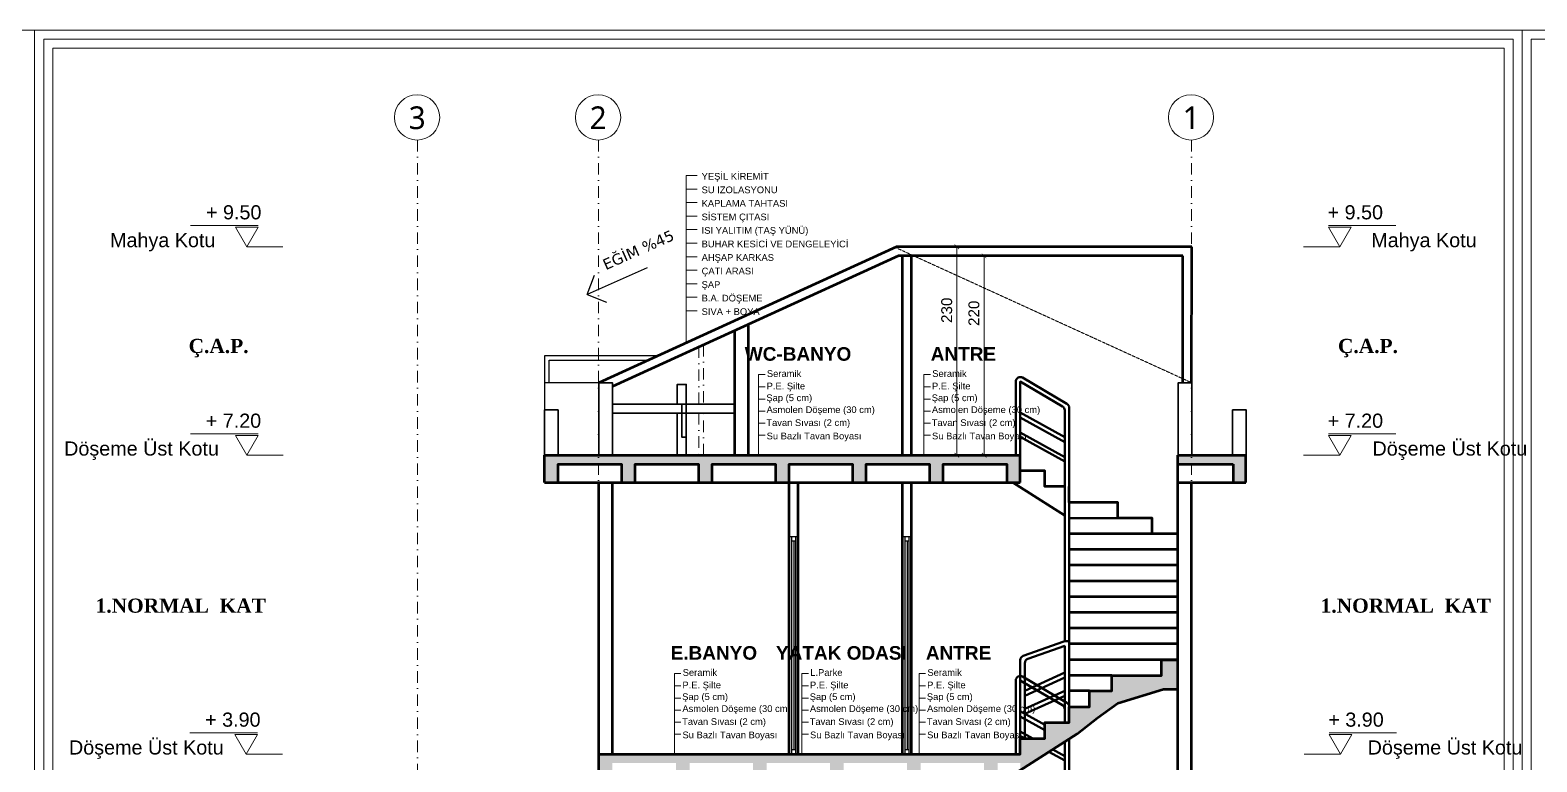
# Model space of a CAD drawing. Header units: millimetres. Extents: x 14753 to 45183, y 5640 to 19518.
# Drawn here: x 26674 to 28337, y 18705 to 19513 of the extents above; entities that cross this region are included whole.
import ezdxf

# ---------------------------------------------------------------- set-up
doc = ezdxf.new("R2010")
doc.units = ezdxf.units.MM
for name, pattern in [('DASHDOT', [25.399999999999995, 12.7, -6.349999999999999, 0, -6.349999999999999]), ('DUZ', [0]), ('HIDDEN', [0.375, 0.25, -0.125])]:
    doc.linetypes.add(name, pattern=pattern)
doc.layers.add('a_p1_enince', color=1, linetype='Continuous')
for name, color, linetype, lineweight in [('AKS', 251, 'DASHDOT', 0), ('CERCEVE', 66, 'Continuous', 0), ('Duvar', 1, 'Continuous', 50), ('DUVAR_0.30_gkhn', 7, 'DUZ', 30), ('Görüneyen', 250, 'HIDDEN', 0), ('k aks', 44, 'DASHDOT', 18), ('K GÖRÜNÜŞ ARKA', 133, 'Continuous', 25), ('k ic olcu', 254, 'Continuous', 18), ('k pencere', 4, 'Continuous', 25), ('k tarama', 252, 'Continuous', 9), ('k yazi', 253, 'Continuous', 15), ('Kolon', 30, 'Continuous', 50), ('korkuluk', 6, 'Continuous', 40), ('YAZI', 1, 'Continuous', 0)]:
    doc.layers.add(name, color=color, linetype=linetype, lineweight=lineweight)
doc.styles.add('MtXpl_Segoe_UI', font='segoeui.ttf')
doc.styles.get("Standard").update_dxf_attribs({"font": 'arial.ttf'})
doc.dimstyles.new('icölcü', dxfattribs={"dimtxt": 12, "dimasz": 5, "dimexe": 1.25, "dimexo": 0.625, "dimgap": 5, "dimtad": 1, "dimdec": 0, "dimtxsty": 'Standard', "dimblk": 'ARCHTICK', "dimcen": -10, "dimse1": 1, "dimse2": 1, "dimadec": 0, "dimazin": 0, "dimtfac": 1, "dimtdec": 0, "dimtix": 1, "dimtmove": 0, "dimatfit": 3, "dimldrblk": 'ARCHTICK', "dimfxl": 1, "dimarcsym": 0})

# ---------------------------------------------------------------- blocks, each defined once
blk = doc.blocks.new('_ArchTick')
at = {"color": 0, "linetype": 'ByBlock', "const_width": 0.15}
blk.add_lwpolyline([(-0.5, -0.5), (0.5, 0.5)], dxfattribs=at)
blk = doc.blocks.new('*D876')
at = {"layer": 'Defpoints', "color": 0, "transparency": 16777216}
for p in [(389929.9969141519, 4552732.899346543), (389981.0000000012, 4552732.899346543), (389990.0000000002, 4552502.899346546)]:
    blk.add_point(p, dxfattribs=at)
at = {"layer": 'k ic olcu', "color": 0, "lineweight": -2, "transparency": 16777216}
blk.add_line((389981.0000000012, 4552502.899346546), (389981.0000000012, 4552732.899346543), dxfattribs=at)
at = {"layer": 'k ic olcu', "color": 0, "lineweight": -2, "transparency": 16777216, "xscale": 5, "yscale": 5, "zscale": 5}
for p, rotation in [((389981.0000000012, 4552732.899346543), 90), ((389981.0000000012, 4552502.899346546), 270)]:
    blk.add_blockref('_ArchTick', p, dxfattribs=dict(at, rotation=rotation))
at = {"layer": 'k ic olcu', "color": 0, "transparency": 16777216, "insert": (389969.8690313803, 4552662.832208206), "char_height": 12, "attachment_point": 5, "rotation": 90}
blk.add_mtext('230', dxfattribs=at)
blk = doc.blocks.new('GXFFCGXFGFC')
at = {"layer": 'k yazi'}
for p, q in [((25995.32770850364, 12934.18351832815), (25995.32770850364, 12749.4607881414)), ((26007.39960922377, 12934.18351832815), (25995.32770850347, 12934.18351832815)), ((26007.39960922377, 12919.24495832818), (25995.32770850347, 12919.24495832818)), ((26007.39960922377, 12904.3063983282), (25995.32770850347, 12904.3063983282)), ((26007.39960922377, 12889.36783832822), (25995.32770850347, 12889.36783832822)), ((26007.39960922359, 12874.42927832824), (25995.32770850329, 12874.42927832824)), ((26007.39960922342, 12859.49071832826), (25995.32770850311, 12859.49071832826)), ((26007.39960922324, 12844.55215832828), (25995.32770850294, 12844.55215832828)), ((26007.39960922307, 12829.6135983283), (25995.32770850277, 12829.6135983283)), ((26007.39960922289, 12814.67503832832), (25995.32770850259, 12814.67503832832)), ((26007.39960922289, 12799.73647832834), (25995.32770850259, 12799.73647832834)), ((26007.39960922184, 12784.79791832836), (25995.32770850154, 12784.79791832836))]:
    blk.add_line(p, q, dxfattribs=at)
for s, p in [('YEŞİL KİREMİT', (26012.3791292237, 12929.59546704206)), ('SU IZOLASYONU', (26012.3791292237, 12914.65690704208)), ('KAPLAMA TAHTASI', (26012.3791292237, 12899.7183470421)), ('SİSTEM ÇITASI', (26012.3791292237, 12884.77978704212)), ('ISI YALITIM (TAŞ YÜNÜ)', (26012.37912922353, 12869.84122704214)), ('BUHAR KESİCİ VE DENGELEYİCİ', (26012.37912922335, 12854.90266704216)), ('AHŞAP KARKAS', (26012.37912922317, 12839.96410704218)), ('ÇATI ARASI', (26012.379129223, 12825.0255470422)), ('ŞAP', (26012.37912922283, 12810.08698704221)), ('B.A. DÖŞEME', (26012.37912922283, 12795.14842704223)), ('SIVA + BOYA', (26012.37912922178, 12780.20986704226))]:
    blk.add_text(s, height=7.400000000000001, dxfattribs=at).set_placement(p)
blk = doc.blocks.new('kot1')
for p, q in [((578788.5013949978, 90039.10951766901), (578862.9744544147, 90039.10951766901)), ((578801.0013949977, 90015.45888257441), (578761.0013949977, 90015.45888257441))]:
    blk.add_line(p, q)
blk.add_lwpolyline([(578813.5013949977, 90037.10951766899), (578788.5013949978, 90037.10951766899), (578801.0013949977, 90015.45888257441)], close=True)
blk = doc.blocks.new('H')
at = {"layer": 'YAZI', "xscale": -1}
for p in [(971405.5529650163, 4462718.115230913), (971405.5936718237, 4462488.214455722), (971404.9013307091, 4462158.214455722), (971416.9723933764, 4461828.214455722), (971417.6288612137, 4461768.214455722), (971390.4634046109, 4461548.214455722), (971390.4634046109, 4461488.214455721)]:
    blk.add_blockref('kot1', p, dxfattribs=at)
at = {"layer": 'YAZI'}
for s, p in [('+ 9.50', (392559.5753946145, 4552764.001229116, 574.2036407451214)), ('Mahya Kotu', (392453.7105682855, 4552733.280181703, 574.2036407451214)), ('+ 7.20', (392559.2988026104, 4552533.939629973, 574.2036407451214)), ('Döşeme Üst Kotu', (392403.0675032989, 4552503.21858256, 574.2036407451214)), ('+ 3.90', (392558.6064614959, 4552203.939629974, 574.2036407451214)), ('Döşeme Üst Kotu', (392408.4048996606, 4552173.218582561, 574.2036407451214)), ('+ 0.60(127.60)', (392487.056481799, 4551873.939629973, 574.2036407451214)), ('S.B.K.', (392535.7077915469, 4551843.21858256, 574.2036407451214)), ('± 0.00(127.00)', (392487.1199347867, 4551813.939629973, 574.2036407451214)), ('Sıfır kotu', (392506.1008703602, 4551783.579067435, 574.2036407451214)), ('-2.20', (392533.7923184394, 4551591.939629973, 574.2036407451214)), ('Temel Üst Kotu', (392427.1774811514, 4551563.218582561, 574.2036407451214)), ('-2.80', (392561.8531865686, 4551530.968669959, 459.3629125960972)), ('Temel Alt Kotu', (392434.9352732593, 4551503.309533709, 459.3629125960972))]:
    blk.add_text(s, height=15.6, dxfattribs=at).set_placement(p)
at = {"layer": 'YAZI', "char_height": 15.6, "width": 230.8503102549198, "attachment_point": 2}
for s, insert in [('{\\fTimes New Roman|b1|i0|c162|p18;Ç.A.P.}', (392573.4900799412, 4552632.060638282, -0.0010915079240021)), ('{\\fTimes New Roman|b1|i0|c162|p18;1.NORMAL  KAT}', (392531.7458379092, 4552345.379328833, -0.0010915079240021)), ('{\\fTimes New Roman|b1|i0|c162|p18;ZEMİN  KAT}', (392526.5487435446, 4552084.312660582, -0.0010915079240021)), ('{\\fTimes New Roman|b1|i0|c162|p18;1.BODRUM  KAT}', (392526.5487435446, 4551694.152609177, -0.0010915079240021))]:
    blk.add_mtext(s, dxfattribs=dict(at, insert=insert))
blk = doc.blocks.new('KOT11')
at = {"layer": 'YAZI'}
for p in [(-188397.431653523, 4462717.341239161), (-188397.4723603304, 4462487.440463969), (-188396.7800192159, 4462157.440463969), (-188408.8510818832, 4461827.440463969), (-188409.5075497203, 4461767.440463969), (-188382.3420931175, 4461547.440463969), (-188382.3420931175, 4461487.44046397)]:
    blk.add_blockref('kot1', p, dxfattribs=at)
for s, p in [('+ 9.50', (390390.0599759992, 4552763.227237363, 574.2036407451214)), ('Mahya Kotu', (390438.2711613765, 4552732.506189951, 574.2036407451214)), ('+ 7.20', (390390.1678585583, 4552533.16563822, 574.2036407451214)), ('Döşeme Üst Kotu', (390439.6285738757, 4552502.444590808, 574.2036407451214)), ('+ 3.90', (390390.8601996729, 4552203.165638221, 574.2036407451214)), ('Döşeme Üst Kotu', (390434.291177514, 4552172.444590809, 574.2036407451214)), ('+ 0.60(127.60)', (390383.8478145537, 4551873.16563822, 574.2036407451214)), ('S.B.K.', (390410.5196482809, 4551842.444590808, 574.2036407451214)), ('± 0.00(127.00)', (390384.4591993454, 4551813.16563822, 574.2036407451214)), ('Sıfır kotu', (390412.9531015512, 4551782.805075682, 574.2036407451214)), ('-2.20', (390426.2355539767, 4551591.16563822, 574.2036407451214)), ('Temel Üst Kotu', (390431.8609175805, 4551562.444590809, 574.2036407451214)), ('-2.80', (390398.1746858475, 4551530.194678207, 459.3629125960972)), ('Temel Alt Kotu', (390426.6675090342, 4551502.535541956, 459.3629125960972))]:
    blk.add_text(s, height=15.6, dxfattribs=at).set_placement(p)
at = {"layer": 'YAZI', "char_height": 15.6, "width": 230.8503102549198, "attachment_point": 2}
for s, insert in [('{\\fTimes New Roman|b1|i0|c162|p18;Ç.A.P.}', (390434.6312315521, 4552631.28664653, -0.0010915079240021)), ('{\\fTimes New Roman|b1|i0|c162|p18;1.NORMAL  KAT}', (390476.3754735841, 4552344.605337081, -0.0010915079240021)), ('{\\fTimes New Roman|b1|i0|c162|p18;ZEMİN  KAT}', (390481.5725679486, 4552083.53866883, -0.0010915079240021)), ('{\\fTimes New Roman|b1|i0|c162|p18;1.BODRUM  KAT}', (390481.5725679486, 4551693.378617424, -0.0010915079240021))]:
    blk.add_mtext(s, dxfattribs=dict(at, insert=insert))
blk = doc.blocks.new('*D863')
at = {"layer": 'Defpoints', "color": 0, "transparency": 16777216}
for p in [(390011.0000000012, 4552722.899346544), (390230.3000000004, 4552722.899346544), (390020.0000000002, 4552502.899346546)]:
    blk.add_point(p, dxfattribs=at)
at = {"layer": 'k ic olcu', "color": 0, "lineweight": -2, "transparency": 16777216}
blk.add_line((390011.0000000012, 4552502.899346546), (390011.0000000012, 4552722.899346544), dxfattribs=at)
at = {"layer": 'k ic olcu', "color": 0, "lineweight": -2, "transparency": 16777216, "xscale": 5, "yscale": 5, "zscale": 5}
for p, rotation in [((390011.0000000012, 4552722.899346544), 90), ((390011.0000000012, 4552502.899346546), 270)]:
    blk.add_blockref('_ArchTick', p, dxfattribs=dict(at, rotation=rotation))
at = {"layer": 'k ic olcu', "color": 0, "transparency": 16777216, "insert": (389999.8731241498, 4552659.509719086), "char_height": 12, "attachment_point": 5, "rotation": 90}
blk.add_mtext('220', dxfattribs=at)
blk = doc.blocks.new('a blok a-a kesit')
at = {"layer": 'k tarama'}
h = blk.add_hatch(dxfattribs=at)
h.set_pattern_fill('JIS_STN_2.5', color=256, scale=1.5)
h.set_pattern_definition([(45, (0, 0), (-2.651650429449553, 2.651650429449553), []), (45, (2.647500000020954, 0), (-2.651650429449553, 2.651650429449553), [1.799999999999999, -0.75])])
h.paths.add_polyline_path([(389881, 4552492.899346544), (389951, 4552492.899346544), (389951, 4552472.899346544), (389966, 4552472.899346544), (389966, 4552492.899346544), (390036, 4552492.899346544), (390036, 4552472.899346544), (390051, 4552472.899346544), (390051, 4552502.899346544), (389526, 4552502.899346544), (389526, 4552472.899346544), (389541, 4552472.899346544), (389541, 4552492.899346544), (389611, 4552492.899346544), (389611, 4552472.899346544), (389626, 4552472.899346544), (389626, 4552492.899346544), (389696, 4552492.899346544), (389696, 4552472.899346544), (389711, 4552472.899346544), (389711, 4552492.899346544), (389781, 4552492.899346544), (389781, 4552472.899346544), (389796, 4552472.899346544), (389796, 4552492.899346544), (389866, 4552492.899346544), (389866, 4552472.899346544), (389881, 4552472.899346544)])
h.paths.add_polyline_path([(390300, 4552502.899346544), (390225.0000000001, 4552502.899346544), (390225.0000000001, 4552492.899346544), (390286, 4552492.899346544), (390286, 4552472.899346544), (390300.0000000001, 4552472.899346544)])
h.paths.add_polyline_path([(390136.3488103103, 4551883.010100702), (390158.7875841565, 4551899.291702041), (390209.1454388801, 4551914.741451807), (390225, 4551914.741451807), (390225, 4551947.10987286), (390206.896182975, 4551947.10987286), (390206.896182975, 4551929.741451807), (390152, 4551929.741451807), (390152, 4551912.899346544), (390127.3380552252, 4551912.899346544), (390127.3380552252, 4551895.004609702), (390105, 4551895.004609702), (390105, 4551877.63618865), (390078, 4551877.63618865), (390078, 4551860.267767597), (390051, 4551860.267767597), (390051, 4551842.899346545), (389386, 4551842.899346545), (389386, 4551562.899346544), (389411, 4551562.899346544), (389411, 4551812.899346544), (389411, 4551832.899346544), (389481, 4551832.899346544), (389481, 4551812.899346544), (389496, 4551812.899346544), (389496, 4551832.899346544), (389566, 4551832.899346544), (389566, 4551812.899346544), (389581, 4551812.899346544), (389581, 4551832.899346544), (389651, 4551832.899346544), (389651, 4551812.899346544), (389666, 4551812.899346544), (389666, 4551832.899346544), (389736, 4551832.899346544), (389736, 4551812.899346544), (389751, 4551812.899346544), (389751, 4551832.899346544), (389821, 4551832.899346544), (389821, 4551812.899346544), (389836, 4551812.899346544), (389836, 4551832.899346544), (389906, 4551832.899346544), (389906, 4551812.899346544), (389921, 4551812.899346544), (389921, 4551832.899346544), (389991, 4551832.899346544), (389991, 4551812.899346544), (390006, 4551812.899346544), (390006, 4551832.899346544), (390051, 4551832.899346544), (390051, 4551825.063832228), (390113.6784441527, 4551865.383299226)])
h.paths.add_polyline_path([(390290, 4551562.899346544), (389336, 4551562.899346544), (389336, 4551502.899346544), (390290, 4551502.899346544)])
h.paths.add_polyline_path([(390240, 4551842.899346545), (390215, 4551842.899346545), (390215, 4551562.899346544), (390240, 4551562.899346544)])
h.paths.add_polyline_path([(390215, 4551651.320399176), (390206.896182975, 4551651.320399176), (390206.896182975, 4551636.583557071), (390152, 4551636.583557071), (390152, 4551621.846714964), (390127.3380552252, 4551621.846714964), (390127.3380552252, 4551607.109872859), (390105, 4551607.109872859), (390105, 4551592.373030755), (390078, 4551592.373030755), (390078, 4551577.63618865), (390051, 4551577.63618865), (390051, 4551562.899346544), (390082.3092346758, 4551562.899346544), (390085.186378151, 4551564.469717252), (390112.7367770968, 4551579.506972037), (390135.3192401582, 4551594.405054664), (390157.9036564644, 4551607.900461461), (390208.8745303365, 4551621.583557071), (390215, 4551621.583557071)], flags=17)
h.paths.add_polyline_path([(389671, 4552162.899346544), (389671, 4552142.899346544), (389686, 4552142.899346544), (389686, 4552162.899346544), (389756, 4552162.899346544), (389756, 4552142.899346544), (389771, 4552142.899346544), (389771, 4552162.899346544), (389841, 4552162.899346544), (389841, 4552142.899346544), (389856, 4552142.899346544), (389856, 4552162.899346543), (389926, 4552162.899346544), (389926, 4552142.899346544), (389941, 4552142.899346544), (389941, 4552162.899346544), (390011, 4552162.899346544), (390011, 4552142.899346544), (390026, 4552142.899346544), (390026, 4552162.899346544), (390051, 4552162.899346544), (390051, 4552155.063832228), (390113.6784441527, 4552195.383299226), (390136.3488103103, 4552213.010100703), (390158.7875841565, 4552229.291702041), (390209.1454388801, 4552244.741451807), (390225, 4552244.741451807), (390225, 4552277.10987286), (390206.896182975, 4552277.10987286), (390206.896182975, 4552259.741451807), (390152, 4552259.741451807), (390152, 4552242.899346544), (390127.3380552252, 4552242.899346544), (390127.3380552252, 4552225.004609702), (390105, 4552225.004609702), (390105, 4552207.636188649), (390078, 4552207.636188649), (390078, 4552190.267767597), (390051, 4552190.267767597), (390051, 4552172.899346544), (389586.0000000001, 4552172.899346544), (389586, 4552142.899346544), (389601, 4552142.899346544), (389601, 4552162.899346543)])
at = {"layer": 'AKS'}
blk.add_lwpolyline([(389701.3378571985, 4552624.571480081), (389701.3935177277, 4552559.305606081), (389696.3962643098, 4552559.305606081), (389696.3403195439, 4552622.288189563)], dxfattribs=at)
blk.add_lwpolyline([(389696.3962643098, 4552502.899346544), (389701.3935177277, 4552502.899346544), (389701.3935177277, 4552549.30513878), (389696.3962643098, 4552549.30513878)], close=True, dxfattribs=at)
at = {"layer": 'Duvar'}
for p, q in [((389914.3115494965, 4552732.899346541), (389586, 4552582.899346545)), ((389916.487775979, 4552722.899346543), (389601.0000000002, 4552578.758312004)), ((390240.3750000008, 4552732.899346542), (389914.3115494965, 4552732.899346541)), ((390230.3000000003, 4552722.899346543), (389916.487775979, 4552722.899346543)), ((389921, 4552502.899346544), (389921, 4552722.899346543)), ((389931, 4552502.899346544), (389931, 4552722.899346543)), ((390230.3000000003, 4552582.899346543), (390230.3000000003, 4552722.899346543)), ((390239.9999999981, 4552582.899346543), (390240.3750000008, 4552732.899346542)), ((389736, 4552502.899346544), (389736, 4552640.437531119)), ((389751, 4552502.899346544), (389751, 4552647.290777688)), ((389586, 4552172.899346544), (389586, 4552472.899346544)), ((389601, 4552172.899346544), (389601, 4552472.899346544)), ((389796, 4552172.899346544), (389796, 4552472.899346544)), ((389806, 4552172.899346544), (389806, 4552472.899346544)), ((389921, 4552172.899346544), (389921, 4552472.899346544)), ((389931, 4552172.899346544), (389931, 4552472.899346544)), ((390225, 4552172.899346544), (390225.0000000001, 4552472.899346544)), ((390240, 4552172.899346544), (390240.0000000001, 4552472.899346544)), ((390158.724701047, 4552433.425662334), (390105, 4552432.95856907)), ((390225, 4552416.057241281), (390105, 4552416.057241281)), ((390225, 4552398.688820229), (390105, 4552398.688820229)), ((390225, 4552381.320399176), (390105, 4552381.320399176)), ((390225, 4552363.951978123), (390105, 4552363.951978123)), ((390225, 4552346.583557072), (390105, 4552346.583557072)), ((390225, 4552329.215136018), (390105, 4552329.215136018)), ((390225, 4552311.846714965), (390105, 4552311.846714965)), ((390225, 4552294.478293912), (390105, 4552294.478293912)), ((390225, 4552277.10987286), (390105, 4552277.10987286)), ((390152, 4552259.741451807), (390105, 4552259.741451807)), ((390127.3380552252, 4552242.899346544), (390105, 4552242.899346544)), ((390225, 4551842.899346545), (390225, 4552172.899346544)), ((390240, 4551842.899346545), (390240, 4552172.899346544))]:
    blk.add_line(p, q, dxfattribs=at)
for points in [[(390100, 4552468.162504439), (390078, 4552468.162504439), (390078, 4552485.530925492), (390051, 4552485.530925492)], [(390042.9102459252, 4552472.899346544), (390069.8849078567, 4552455.547224834), (390100.0000000001, 4552436.174943339)], [(390196.4527774565, 4552416.057241281), (390196.4527774565, 4552433.425662334), (390158.724701047, 4552433.425662334), (390158.724701047, 4552450.794083386), (390105, 4552450.794083386), (390105, 4552468.162504439)]]:
    blk.add_lwpolyline(points, dxfattribs=at)
at = {"layer": 'DUVAR_0.30_gkhn'}
for points in [[(389586, 4552502.899346544), (389586, 4552582.899346544), (389601, 4552582.899346544), (389601, 4552502.899346544)], [(389672.4098027251, 4552549.334757876), (389672.4098027251, 4552502.92896564), (389682.4090779326, 4552502.92896564), (389682.4090779326, 4552581.064906426), (389672.4098027251, 4552581.064906426), (389672.4098027251, 4552559.335225176)], [(390240.3000000003, 4552502.899346542), (390240.3000000003, 4552582.899346543), (390225.3000000003, 4552582.899346543), (390225.3000000003, 4552502.899346542)], [(389526, 4552502.899346544), (389526, 4552552.899346544), (389541, 4552552.899346544), (389541, 4552502.899346544)], [(389672.4098027251, 4552559.335225176), (389601.0002527372, 4552559.335225176), (389600.9997472628, 4552549.303879196), (389736, 4552549.299432363)], [(389736, 4552559.276461145), (389672.4098027251, 4552559.275715636), (389672.4098027251, 4552559.275715636)], [(390300.3000000003, 4552502.899346542), (390300.3000000003, 4552552.899346543), (390285.3000000003, 4552552.899346543), (390285.3000000003, 4552502.899346542)]]:
    blk.add_lwpolyline(points, dxfattribs=at)
blk.add_lwpolyline([(389682.4090779326, 4552559.335225176), (389677.4118245146, 4552559.335225176), (389677.4118245146, 4552522.928708147), (389682.4090779326, 4552522.928708147)], close=True, dxfattribs=at)
at = {"layer": 'Görüneyen'}
blk.add_line((390239.9999999981, 4552582.899346543), (389912.999999998, 4552732.300121735), dxfattribs=at)
at = {"layer": 'k aks'}
for p, q in [((389386.0000000001, 4552850.826328104), (389386.0000000001, 4551298.826328103)), ((389585.7022592267, 4552850.826328104), (389585.7022592267, 4551298.826328103)), ((390240.0000000001, 4552850.826328104), (390240.0000000001, 4551298.826328103))]:
    blk.add_line(p, q, dxfattribs=at)
at = {"layer": 'k aks', "linetype": 'Continuous'}
for centre in [(389385.3744673792, 4552875.818501057), (389585.0767266058, 4552875.818501057), (390239.3744673792, 4552875.818501057)]:
    blk.add_circle(centre, 25, dxfattribs=at)
at = {"layer": 'K GÖRÜNÜŞ ARKA'}
blk.add_line((389586, 4552582.899346544), (389526.3000000004, 4552582.899346544), dxfattribs=at)
for points in [[(389526.3000000004, 4552552.899346544), (389526.3000000004, 4552612.899346544), (389651.6623098994, 4552612.899346544)], [(389531.3000000005, 4552582.899346544), (389531.3000000005, 4552607.899346544), (389640.7185915825, 4552607.899346544)]]:
    blk.add_lwpolyline(points, dxfattribs=at)
at = {"layer": 'k pencere'}
for p, q in [((389639.3921333057, 4552709.666752918), (389573.2576602954, 4552680.273653802)), ((389573.2576602954, 4552680.273653802), (389581.1864917635, 4552701.445876397)), ((389573.2576602954, 4552680.273653802), (389594.2862589781, 4552671.971400164)), ((389798.5, 4552412.899346544), (389798.5, 4552172.899346544)), ((389803.5, 4552407.899346544), (389798.5, 4552407.899346544)), ((389801, 4552407.899346544), (389801, 4552177.899346545)), ((389803.5, 4552172.899346544), (389803.5, 4552412.899346544)), ((389923.5, 4552412.899346544), (389923.5, 4552172.899346544)), ((389928.5000000001, 4552407.899346544), (389923.5, 4552407.899346544)), ((389926, 4552407.899346544), (389926, 4552177.899346545)), ((389928.5000000001, 4552172.899346544), (389928.5000000001, 4552412.899346544)), ((389798.5, 4552177.899346545), (389803.5, 4552177.899346545)), ((389923.5, 4552177.899346545), (389928.5000000001, 4552177.899346545))]:
    blk.add_line(p, q, dxfattribs=at)
for points in [[(389796, 4552172.899346544), (389806, 4552172.899346544), (389806, 4552412.899346544), (389796, 4552412.899346544)], [(389921, 4552172.899346544), (389931, 4552172.899346544), (389931, 4552412.899346544), (389921, 4552412.899346544)]]:
    blk.add_lwpolyline(points, close=True, dxfattribs=at)
at = {"layer": 'k yazi'}
for p, q in [((389762.1491476247, 4552591.938487386), (389769.3849831273, 4552591.938487386)), ((389762.1491476247, 4552502.899346544), (389762.1491476247, 4552591.938487386)), ((389944.6199495038, 4552591.938487386), (389951.8557850065, 4552591.938487386)), ((389944.6199495038, 4552502.899346544), (389944.6199495038, 4552591.938487386)), ((389762.1491476247, 4552578.433264019), (389769.3849831273, 4552578.433264019)), ((389944.6199495038, 4552578.433264019), (389951.8557850065, 4552578.433264019)), ((389762.1491476247, 4552564.590679914), (389769.3849831273, 4552564.590679914)), ((389762.1491476247, 4552564.590679914), (389769.3849831273, 4552564.590679914)), ((389762.1491476247, 4552551.414313842), (389769.3849831273, 4552551.414313842)), ((389762.1491476247, 4552551.414313842), (389769.3849831273, 4552551.414313842)), ((389944.6199495038, 4552564.590679914), (389951.8557850065, 4552564.590679914)), ((389944.6199495038, 4552564.590679914), (389951.8557850065, 4552564.590679914)), ((389944.6199495038, 4552551.414313842), (389951.8557850065, 4552551.414313842)), ((389944.6199495038, 4552551.414313842), (389951.8557850065, 4552551.414313842)), ((389762.1491476247, 4552538.237947768), (389769.3849831273, 4552538.237947768)), ((389762.1491476247, 4552538.237947768), (389769.3849831273, 4552538.237947768)), ((389944.6199495038, 4552538.237947768), (389951.8557850065, 4552538.237947768)), ((389944.6199495038, 4552538.237947768), (389951.8557850065, 4552538.237947768)), ((389762.1491476247, 4552525.061581696), (389769.3849831273, 4552525.061581696)), ((389762.1491476247, 4552525.061581696), (389769.3849831273, 4552525.061581696)), ((389944.6199495038, 4552525.061581696), (389951.8557850065, 4552525.061581696)), ((389944.6199495038, 4552525.061581696), (389951.8557850065, 4552525.061581696)), ((389669.2646259695, 4552261.938487387), (389676.5004614722, 4552261.938487387)), ((389669.2646259695, 4552172.899346544), (389669.2646259695, 4552261.938487387)), ((389810, 4552261.938487387), (389817.2358355027, 4552261.938487387)), ((389810, 4552172.899346544), (389810, 4552261.938487387)), ((389939.2646259695, 4552261.938487387), (389946.5004614722, 4552261.938487387)), ((389939.2646259695, 4552172.899346544), (389939.2646259695, 4552261.938487387)), ((389669.2646259695, 4552248.433264018), (389676.5004614722, 4552248.433264018)), ((389669.2646259695, 4552234.590679914), (389676.5004614722, 4552234.590679914)), ((389669.2646259695, 4552234.590679914), (389676.5004614722, 4552234.590679914)), ((389810, 4552248.433264018), (389817.2358355027, 4552248.433264018)), ((389810, 4552234.590679914), (389817.2358355027, 4552234.590679914)), ((389810, 4552234.590679914), (389817.2358355027, 4552234.590679914)), ((389939.2646259695, 4552248.433264018), (389946.5004614722, 4552248.433264018)), ((389939.2646259695, 4552234.590679914), (389946.5004614722, 4552234.590679914)), ((389939.2646259695, 4552234.590679914), (389946.5004614722, 4552234.590679914)), ((389669.2646259695, 4552221.414313841), (389676.5004614722, 4552221.414313841)), ((389669.2646259695, 4552221.414313841), (389676.5004614722, 4552221.414313841)), ((389810, 4552221.414313841), (389817.2358355027, 4552221.414313841)), ((389810, 4552221.414313841), (389817.2358355027, 4552221.414313841)), ((389939.2646259695, 4552221.414313841), (389946.5004614722, 4552221.414313841)), ((389939.2646259695, 4552221.414313841), (389946.5004614722, 4552221.414313841)), ((389669.2646259695, 4552208.237947769), (389676.5004614722, 4552208.237947769)), ((389669.2646259695, 4552208.237947769), (389676.5004614722, 4552208.237947769)), ((389810, 4552208.237947769), (389817.2358355027, 4552208.237947769)), ((389810, 4552208.237947769), (389817.2358355027, 4552208.237947769)), ((389939.2646259695, 4552208.237947769), (389946.5004614722, 4552208.237947769)), ((389939.2646259695, 4552208.237947769), (389946.5004614722, 4552208.237947769)), ((389669.2646259695, 4552195.061581695), (389676.5004614722, 4552195.061581695)), ((389669.2646259695, 4552195.061581695), (389676.5004614722, 4552195.061581695)), ((389810, 4552195.061581695), (389817.2358355027, 4552195.061581695)), ((389810, 4552195.061581695), (389817.2358355027, 4552195.061581695)), ((389939.2646259695, 4552195.061581695), (389946.5004614722, 4552195.061581695)), ((389939.2646259695, 4552195.061581695), (389946.5004614722, 4552195.061581695))]:
    blk.add_line(p, q, dxfattribs=at)
at = {"layer": 'Kolon'}
for p, q in [((389526, 4552502.899346544), (390051, 4552502.899346544)), ((389526, 4552472.899346544), (389526, 4552502.899346544)), ((390051, 4552472.899346544), (390051, 4552502.899346544)), ((390225.0000000001, 4552502.899346544), (390300, 4552502.899346544)), ((390225.0000000001, 4552472.899346544), (390225.0000000001, 4552502.899346544)), ((390300.0000000001, 4552472.899346544), (390300, 4552502.899346544)), ((390225.0000000001, 4552492.899346544), (390286, 4552492.899346544)), ((390286, 4552492.899346544), (390286, 4552472.899346544)), ((389526, 4552472.899346544), (390051, 4552472.899346544)), ((390225.0000000001, 4552472.899346544), (390300, 4552472.899346544)), ((389586, 4552142.899346544), (389586.0000000001, 4552172.899346544))]:
    blk.add_line(p, q, dxfattribs=at)
for points in [[(389541, 4552472.899346544), (389541, 4552492.899346544), (389611, 4552492.899346544), (389611, 4552472.899346544)], [(389626, 4552472.899346544), (389626, 4552492.899346544), (389696, 4552492.899346544), (389696, 4552472.899346544)], [(389711, 4552472.899346544), (389711, 4552492.899346544), (389781, 4552492.899346544), (389781, 4552472.899346544)], [(389796, 4552472.899346544), (389796, 4552492.899346544), (389866, 4552492.899346544), (389866, 4552472.899346544)], [(389881, 4552472.899346544), (389881, 4552492.899346544), (389951, 4552492.899346544), (389951, 4552472.899346544)], [(389966, 4552472.899346544), (389966, 4552492.899346544), (390036, 4552492.899346544), (390036, 4552472.899346544)], [(389586, 4552172.899346544), (390051, 4552172.899346544), (390051, 4552190.267767597), (390078, 4552190.267767597), (390078, 4552207.636188649), (390105, 4552207.636188649), (390105, 4552225.004609702), (390127.3380552252, 4552225.004609702), (390127.3380552252, 4552242.899346544), (390152, 4552242.899346544), (390152, 4552259.741451807), (390206.896182975, 4552259.741451807), (390206.896182975, 4552277.10987286), (390225, 4552277.10987286)], [(389586, 4552142.899346544), (390032.0897540731, 4552142.899346544), (390113.6784441527, 4552195.383299226), (390136.3488103103, 4552213.010100703), (390158.7875841565, 4552229.291702041), (390209.1454388801, 4552244.741451807), (390225, 4552244.741451807)]]:
    blk.add_lwpolyline(points, dxfattribs=at)
at = {"layer": 'korkuluk'}
for p, q in [((390051.0000000002, 4552550.121568766), (390100, 4552522.899346544)), ((390051, 4552544.401774244), (390099.9999999999, 4552517.179552021)), ((390051.0000000002, 4552527.962185197), (390100.0000000002, 4552500.739962975)), ((390051.0000000002, 4552522.962185197), (390100.0000000002, 4552495.739962975)), ((390100, 4552292.331379112), (390059.3295461894, 4552277.915428775)), ((390100, 4552207.636188649), (390100, 4552292.331379112)), ((390056, 4552273.202724236), (390056, 4552190.267767597)), ((390056, 4552242.899346544), (390100, 4552262.899346544)), ((390056, 4552237.40705292), (390100, 4552257.40705292)), ((390056, 4552222.899346544), (390100, 4552242.899346544)), ((390056, 4552217.40705292), (390100, 4552237.40705292)), ((390051.0000000002, 4552220.121568766), (390078.0000000001, 4552205.121568767)), ((390051, 4552214.401774243), (390078.0000000001, 4552199.401774243)), ((390051.0000000002, 4552197.962185197), (390064.8499516812, 4552190.267767597)), ((390051.0000000002, 4552192.962185197), (390055.8499516812, 4552190.267767597)), ((390051.0000000002, 4552190.33060625), (390051.1131095758, 4552190.267767597)), ((390082.6127724775, 4552175.399533821), (390100.0000000002, 4552165.739962975)), ((390086.783504185, 4552178.08246065), (390100.0000000002, 4552170.739962975))]:
    blk.add_line(p, q, dxfattribs=at)
for points in [[(390046, 4552502.899346544), (390046, 4552584.153308914, -0.5801921158379102), (390053.5367801656, 4552588.461991589), (390102.5367801656, 4552559.612749836, -0.2656688891965152), (390105, 4552555.304067161), (390105, 4552432.95856907)], [(390100, 4552436.174943339), (390100, 4552552.445629883, 0.2656688892908996), (390097.5367801641, 4552556.75431256), (390051.0000000002, 4552584.15330889), (390051, 4552502.899346544)], [(390051, 4552190.267767597), (390051, 4552276.735245917, -0.3176160949016926), (390054.3295461893, 4552281.447950456), (390099.1894786027, 4552297.348893188, -0.0853665657532928), (390100.8599324135, 4552297.636188649), (390105, 4552297.636188649)], [(390046, 4552172.899346544), (390046, 4552254.153308914, -0.5801921158379102), (390053.5367801656, 4552258.461991589), (390102.5367801656, 4552229.612749835, -0.2656688891965152), (390105, 4552225.30406716), (390105, 4552207.636188649)], [(390100, 4552207.636188649), (390100, 4552222.445629883, 0.2656688892908996), (390097.5367801641, 4552226.754312559), (390051.0000000002, 4552254.15330889), (390051, 4552172.899346544)]]:
    blk.add_lwpolyline(points, format="xyb", dxfattribs=at)
for points in [[(390100, 4552297.561685198), (390100, 4552436.174943339)], [(390105, 4552432.95856907), (390105, 4552207.636188649)], [(390100, 4552106.174943339), (390100, 4552186.584300064)], [(390105, 4552189.800674333), (390105, 4552102.95856907)]]:
    blk.add_lwpolyline(points, dxfattribs=at)
blk.add_arc((390061, 4552273.202724236), 5.000000000807323, 109.5172572044738, 180, dxfattribs=at)
at = {"layer": 'a_p1_enince'}
blk.add_blockref('GXFFCGXFGFC', (363686.9874486699, 4539877.44332643), dxfattribs=at)
at = {"layer": 'k ic olcu'}
for name, p in [('H', (-3407.121311493218, -0.7739917514845729)), ('KOT11', (0, 0))]:
    blk.add_blockref(name, p, dxfattribs=at)
at = {"layer": 'k aks', "style": 'MtXpl_Segoe_UI'}
for s, p in [('3', (389376.2225797724, 4552862.915775146)), ('2', (389575.9248389989, 4552862.915775146)), ('1', (390230.2225797724, 4552862.915775146))]:
    blk.add_text(s, height=25, dxfattribs=at).set_placement(p)
at = {"layer": 'k yazi', "insert": (389670.5105897473, 4552740.934584583), "char_height": 12, "attachment_point": 9, "rotation": 23.962488974576406}
blk.add_mtext_dynamic_manual_height_columns('{\\fVerdana|b0|i0|c162|p34;EĞİM %45}', width=153.7632020074525, gutter_width=12.5, heights=[0], dxfattribs=at)
at = {"layer": 'k yazi'}
for s, insert, char_height, width, attachment_point in [('{\\fArial|b1|i0|c162|p34;\\C0;WC-BANYO}', (389805.7612738549, 4552622.132871927), 15, 177.5771617345536, 2), ('{\\fArial|b1|i0|c162|p34;\\C0;ANTRE}', (389988.2320757342, 4552622.132871927), 15, 177.5771617345536, 2), ('{\\C7;Seramik}', (389771.3920946976, 4552596.67400456), 7.4, 53.89089732870428, 1), ('{\\C7;Seramik}', (389953.8628965768, 4552596.67400456), 7.4, 53.89089732870428, 1), ('{\\fArial|b0|i0|c162|p34;\\C7;Şap (5 cm)}', (389770.8223187153, 4552569.950717899), 7.4, 52.75160089202194, 1), ('{\\fArial|b0|i0|c162|p34;\\C7;P.E. Şilte}', (389771.0809472008, 4552582.897705685), 7.4, 45.53639769560044, 1), ('{\\fArial|b0|i0|c162|p34;\\C7;Şap (5 cm)}', (389953.2931205945, 4552569.950717899), 7.4, 52.75160089202194, 1), ('{\\fArial|b0|i0|c162|p34;\\C7;P.E. Şilte}', (389953.55174908, 4552582.897705685), 7.4, 45.53639769560044, 1), ('{\\C7;Asmolen Döşeme (30 cm)}', (389771.0189444497, 4552556.807412257), 7.4, 121.8655772054926, 1), ('{\\C7;Asmolen Döşeme (30 cm)}', (389953.4897463289, 4552556.807412257), 7.4, 121.8655772054926, 1), ('{\\fArial|b0|i0|c162|p34;\\C7;Tavan Sıvası (2 cm)}', (389770.7578364162, 4552542.487100295), 7.4, 92.2450971010266, 1), ('{\\fArial|b0|i0|c162|p34;\\C7;Tavan Sıvası (2 cm)}', (389953.2286382954, 4552542.487100295), 7.4, 92.2450971010266, 1), ('{\\fArial|b0|i0|c162|p34;\\C7;Su Bazlı Tavan Boyası}', (389771.1378366918, 4552527.800028927), 7.4, 113.0952446000892, 1), ('{\\fArial|b0|i0|c162|p34;\\C7;Su Bazlı Tavan Boyası}', (389953.6086385711, 4552527.800028927), 7.4, 113.0952446000892, 1), ('{\\fArial|b1|i0|c162|p34;\\C0;E.BANYO}', (389712.8767521998, 4552292.132871927), 15, 177.5771617345536, 2), ('{\\fArial|b1|i0|c162|p34;\\C0;YATAK ODASI}', (389853.6121262303, 4552292.132871927), 15, 177.5771617345536, 2), ('{\\fArial|b1|i0|c162|p34;\\C0;ANTRE}', (389982.8767521998, 4552292.132871927), 15, 177.5771617345536, 2), ('{\\C7;Seramik}', (389678.5075730425, 4552266.674004559), 7.4, 53.89089732870428, 1), ('{\\fArial|b0|i0|c162|p34;\\C7;P.E. Şilte}', (389678.1964255458, 4552252.897705685), 7.4, 45.53639769560044, 1), ('{\\fArial|b0|i0|c162|p34;\\C7;P.E. Şilte}', (389818.9317995763, 4552252.897705685), 7.4, 45.53639769560044, 1), ('{\\C7;L.Parke}', (389819.242947073, 4552266.674004559), 7.4, 53.89089732870428, 1), ('{\\C7;Seramik}', (389948.5075730425, 4552266.674004559), 7.4, 53.89089732870428, 1), ('{\\fArial|b0|i0|c162|p34;\\C7;P.E. Şilte}', (389948.1964255457, 4552252.897705685), 7.4, 45.53639769560044, 1), ('{\\fArial|b0|i0|c162|p34;\\C7;Şap (5 cm)}', (389677.9377970602, 4552239.950717899), 7.4, 52.75160089202194, 1), ('{\\fArial|b0|i0|c162|p34;\\C7;Şap (5 cm)}', (389818.6731710907, 4552239.950717899), 7.4, 52.75160089202194, 1), ('{\\fArial|b0|i0|c162|p34;\\C7;Şap (5 cm)}', (389947.9377970602, 4552239.950717899), 7.4, 52.75160089202194, 1), ('{\\C7;Asmolen Döşeme (30 cm)}', (389678.1344227945, 4552226.807412258), 7.4, 121.8655772054926, 1), ('{\\C7;Asmolen Döşeme (30 cm)}', (389818.869796825, 4552226.807412258), 7.4, 121.8655772054926, 1), ('{\\C7;Asmolen Döşeme (30 cm)}', (389948.1344227945, 4552226.807412258), 7.4, 121.8655772054926, 1), ('{\\fArial|b0|i0|c162|p34;\\C7;Tavan Sıvası (2 cm)}', (389677.8733147611, 4552212.487100295), 7.4, 92.2450971010266, 1), ('{\\fArial|b0|i0|c162|p34;\\C7;Tavan Sıvası (2 cm)}', (389818.6086887916, 4552212.487100295), 7.4, 92.2450971010266, 1), ('{\\fArial|b0|i0|c162|p34;\\C7;Tavan Sıvası (2 cm)}', (389947.8733147611, 4552212.487100295), 7.4, 92.2450971010266, 1), ('{\\fArial|b0|i0|c162|p34;\\C7;Su Bazlı Tavan Boyası}', (389678.2533150368, 4552197.800028928), 7.4, 113.0952446000892, 1), ('{\\fArial|b0|i0|c162|p34;\\C7;Su Bazlı Tavan Boyası}', (389818.9886890672, 4552197.800028928), 7.4, 113.0952446000892, 1), ('{\\fArial|b0|i0|c162|p34;\\C7;Su Bazlı Tavan Boyası}', (389948.2533150367, 4552197.800028928), 7.4, 113.0952446000892, 1)]:
    blk.add_mtext(s, dxfattribs=dict(at, insert=insert, char_height=char_height, width=width, attachment_point=attachment_point))
at = {"layer": 'k ic olcu'}
for base, p1, p2, picture, middle in [((389981.0000000012, 4552732.899346543), (389990, 4552502.899346544), (389929.9969141518, 4552732.899346541), '*D876', (389981.0000000024, 4552662.832208206)), ((390011.0000000012, 4552722.899346544), (390020, 4552502.899346544), (390230.3000000003, 4552722.899346543), '*D863', (390011.0000000024, 4552659.509719086))]:
    dim = blk.add_linear_dim(base=base, p1=p1, p2=p2, angle=90, dimstyle='icölcü', dxfattribs=at)
    dim.commit()
    dim.dimension.update_dxf_attribs({"geometry": picture, "text_midpoint": middle, "dimtype": 128})

msp = doc.modelspace()

# ---------------------------------------------------------------- linework, layer by layer
at = {"layer": 'CERCEVE'}
for points in [[(24938.83367346938, 17567.61097180748), (26679.30602800067, 17567.61097180748), (26679.30599102862, 19512.60979047509), (24938.83363649733, 19512.60979047509)], [(26679.30602800067, 17567.61097180748), (28320.70543435462, 17567.61097180748), (28320.70539738257, 19512.60979047509), (26679.30599102862, 19512.60979047509)], [(26689.30602800067, 17577.61097180749), (28310.70543435462, 17577.61097180749), (28310.70539738257, 19502.60979047509), (26689.30599102862, 19502.60979047509)], [(28320.70543435462, 17567.61097180748), (30160.25073706325, 17567.61097180748), (30160.2507000912, 19512.60979047509), (28320.70539738257, 19512.60979047509)], [(28330.70543435462, 17577.61097180749), (30150.25073706325, 17577.61097180749), (30150.2507000912, 19502.60979047509), (28330.70539738256, 19502.60979047509)], [(26699.30602800067, 17587.61097180749), (28300.70543435462, 17587.61097180749), (28300.70539738256, 19492.60979047509), (26699.30599102862, 19492.60979047509)]]:
    msp.add_lwpolyline(points, close=True, dxfattribs=at)

# ---------------------------------------------------------------- block references
at = {"layer": 'k ic olcu'}
msp.add_blockref('a blok a-a kesit', (-362284.1251719396, -4533459.509719086), dxfattribs=at)

doc.saveas('drawing.dxf')
